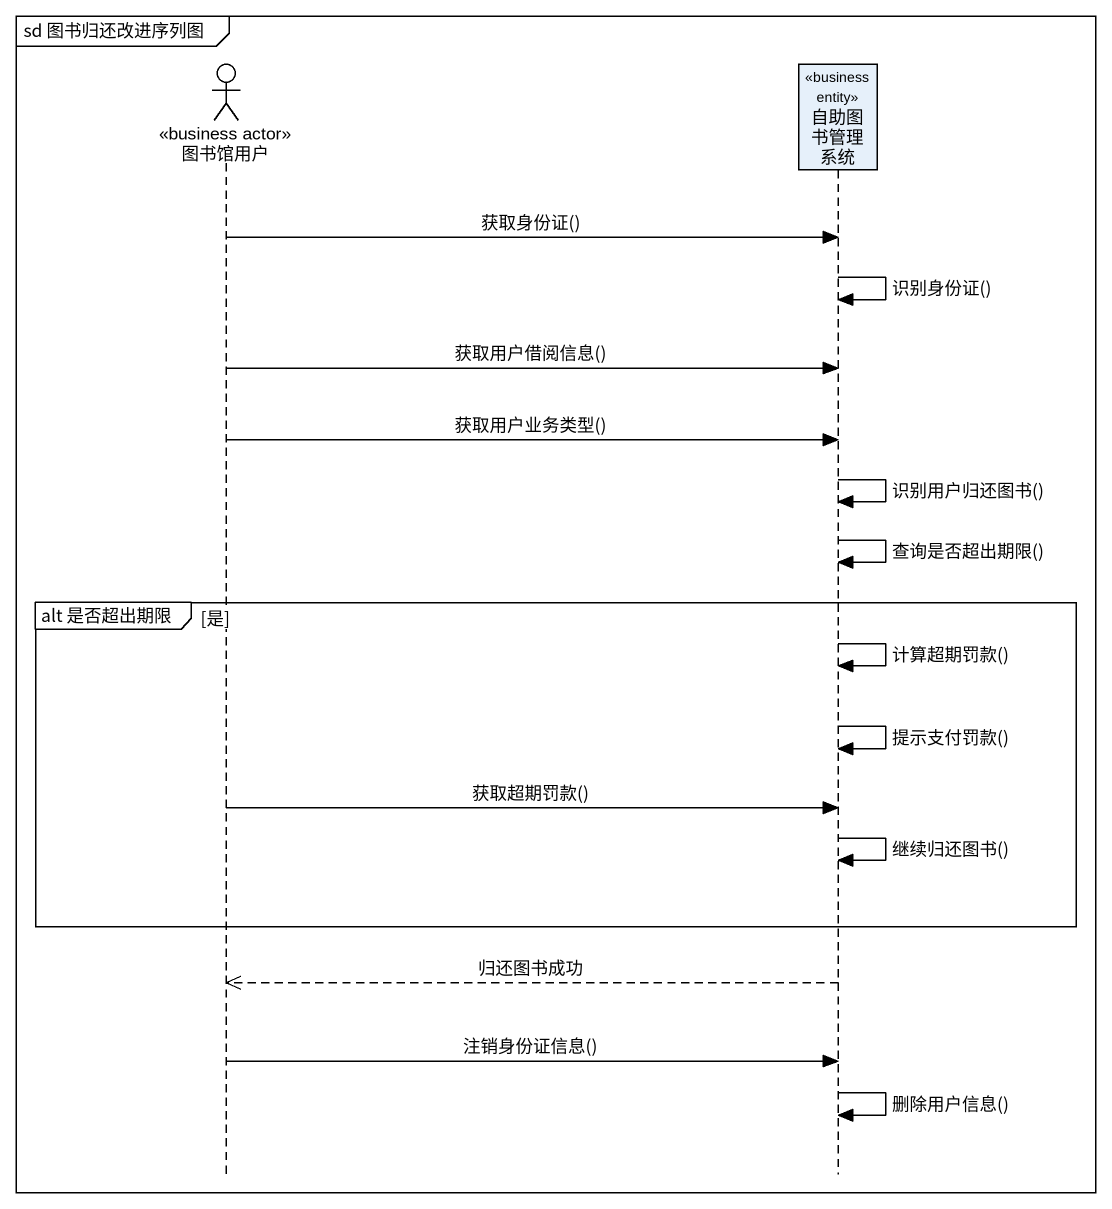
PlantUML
@startuml
mainframe sd 图书归还改进序列图
hide footbox
actor 图书馆用户 <<business actor>>
participant 自助图书管理系统 <<business entity>>

图书馆用户 -> 自助图书管理系统 : 获取身份证()
自助图书管理系统 -> 自助图书管理系统 : 识别身份证()
图书馆用户 -> 自助图书管理系统 : 获取用户借阅信息()
图书馆用户 -> 自助图书管理系统 : 获取用户业务类型()
自助图书管理系统 -> 自助图书管理系统 : 识别用户归还图书()
自助图书管理系统 -> 自助图书管理系统 : 查询是否超出期限()
group alt 是否超出期限 [是]
  自助图书管理系统 -> 自助图书管理系统 : 计算超期罚款()
  自助图书管理系统 -> 自助图书管理系统 : 提示支付罚款()
  图书馆用户 -> 自助图书管理系统 : 获取超期罚款()
  自助图书管理系统 -> 自助图书管理系统 : 继续归还图书()
end
自助图书管理系统 -->> 图书馆用户 : 归还图书成功
图书馆用户 -> 自助图书管理系统 : 注销身份证信息()
自助图书管理系统 -> 自助图书管理系统 : 删除用户信息()
@enduml
